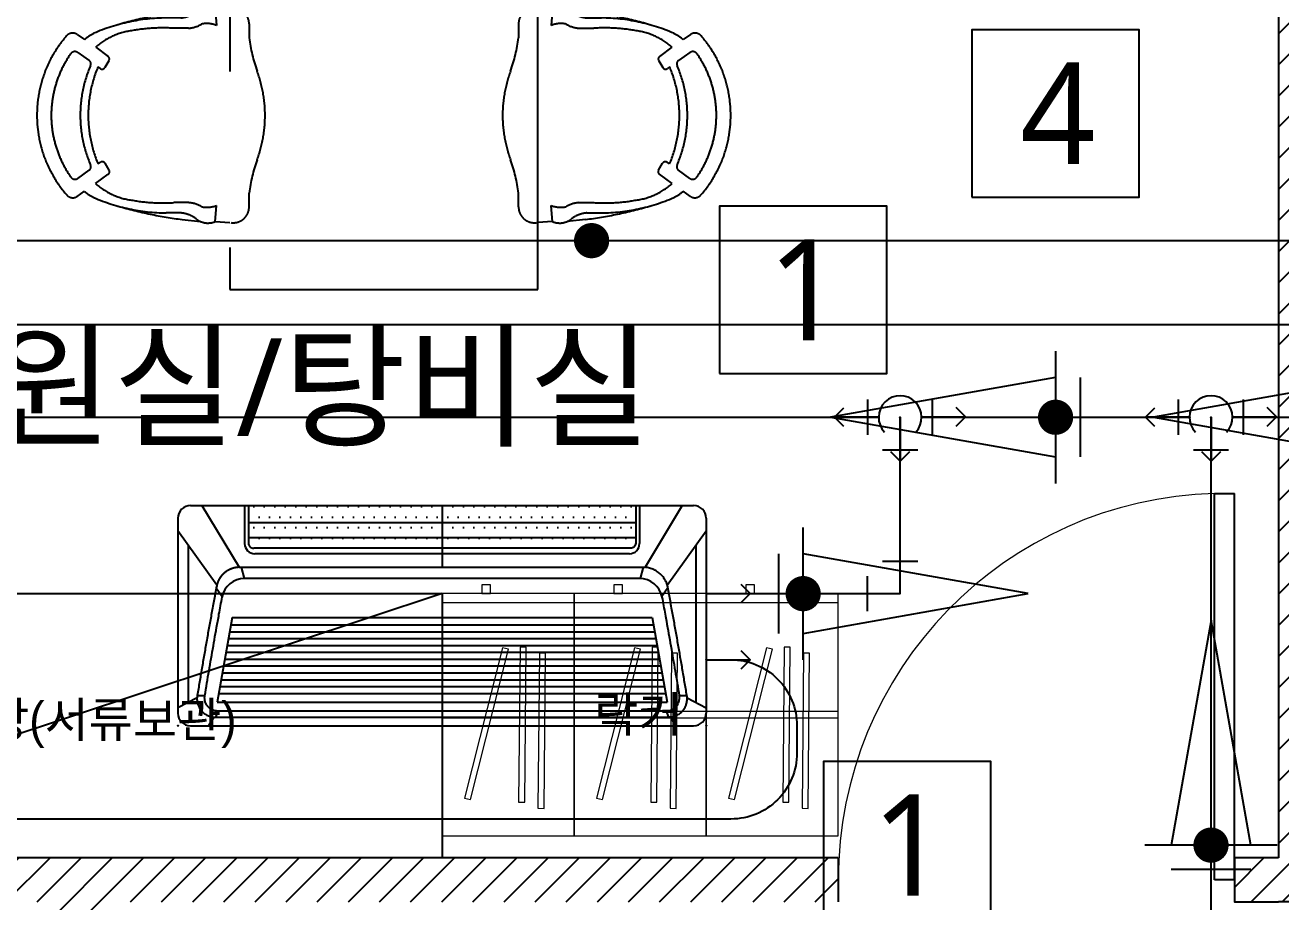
# Model space of a CAD drawing. Extents: x 11551484 to 2613213153046, y -2602833546311 to 14142.
# Drawn here: x 11581428 to 11584281, y 2103 to 4094 of the extents above; entities that cross this region are included whole.
import ezdxf
from ezdxf.enums import TextEntityAlignment as Align

# ---------------------------------------------------------------- set-up
doc = ezdxf.new("R2010")
doc.units = 0
doc.header["$LTSCALE"] = 1000
doc.header["$MEASUREMENT"] = 0
doc.header["$PDMODE"] = 35
doc.linetypes.add('DH-HID2', pattern=[1.2, 0.8, -0.4])
doc.layers.get('0').update_dxf_attribs({"linetype": 'CONTINUOUS'})
for name, color, linetype in [('03-TEXT', 3, 'CONTINUOUS'), ('04_FUR', 6, 'CONTINUOUS'), ('3 가구-붙박이', 6, 'CONTINUOUS'), ('DVM_DRAIN', 5, 'CONTINUOUS'), ('DVM_DRAIN_MARK', 7, 'CONTINUOUS'), ('DVM_INDOOR', 7, 'CONTINUOUS'), ('DVM_PIPE', 3, 'CONTINUOUS'), ('DVM_PIPE_MARK', 2, 'CONTINUOUS'), ('DVM_UNIT_BP', 7, 'CONTINUOUS'), ('DVM_UNIT_DP', 4, 'CONTINUOUS'), ('DVM_UNIT_LP', 3, 'CONTINUOUS'), ('FU-FURM', 251, 'DH-HID2'), ('wall', 3, 'CONTINUOUS'), ('WINDOW', 4, 'CONTINUOUS')]:
    doc.layers.add(name, color=color, linetype=linetype)
doc.layers.add('Arch', color=8, linetype='CONTINUOUS', lineweight=0)
doc.styles.add('DVM_DEFAULT', font='malgun.ttf')
doc.styles.add('맑은 고딕', font='malgun.ttf')
doc.styles.add('코레일둥고', font='H2GTRE.TTF')
pattern_1 = [(45, (-34694.73, 110.66), (-35.35533906, 35.35533906), [])]

# ---------------------------------------------------------------- blocks, each defined once
blk = doc.blocks.new('F-509')
at = {"layer": 'FU-FURM'}
for p, q in [((116.1, 596.9), (127.9, 579.9)), ((157.1, 595.2), (175.2, 569.3)), ((443.1, 594.8), (424.5, 569.2)), ((483.9, 596.4), (472.4, 580)), ((716.1, 596.9), (727.9, 579.9)), ((757.1, 595.2), (775.2, 569.3)), ((1043.1, 594.8), (1024.5, 569.2)), ((1083.9, 596.4), (1072.4, 580)), ((145.3, 554.6), (166.3, 526.5)), ((189.9, 549.5), (193.6, 544.2)), ((410.1, 549), (406.4, 543.6)), ((454.3, 555.3), (433.7, 525.9)), ((745.3, 554.6), (766.3, 526.5)), ((789.9, 549.5), (793.6, 544.2)), ((1010.1, 549), (1006.4, 543.6)), ((1054.3, 555.3), (1033.7, 525.9)), ((176, 524.4), (191.4, 533.8)), ((424, 523.9), (408.6, 533.3)), ((776, 524.4), (791.4, 533.8)), ((1024, 523.9), (1008.6, 533.3)), ((78.5, 361.5), (78.5, 394.7)), ((101.9, 344), (101.9, 377.2)), ((498.1, 344), (498.1, 377.2)), ((521.5, 361.5), (521.5, 394.7)), ((678.5, 361.5), (678.5, 394.7)), ((701.9, 344), (701.9, 377.2)), ((1098.1, 344), (1098.1, 377.2)), ((1121.5, 361.5), (1121.5, 394.7)), ((63.7, 357.8), (60.5, 319.4)), ((536.3, 357.8), (540.8, 316.8)), ((663.7, 357.8), (660.5, 319.4)), ((1136.3, 357.8), (1140.8, 316.8)), ((59.1, 283.4), (56.7, 249.8)), ((58.7, 283.5), (95.5, 280.2)), ((541.3, 283.5), (504.5, 280.2)), ((540.9, 283.4), (543.3, 249.8)), ((659.1, 283.4), (656.7, 249.8)), ((658.7, 283.5), (695.5, 280.2)), ((1141.3, 283.5), (1104.5, 280.2)), ((1140.9, 283.4), (1143.3, 249.8)), ((1295, 250), (0, 250)), ((0, 250), (0, -450)), ((1295, -450), (1295, 250)), ((92.3, 206), (123.7, 206)), ((507.7, 206), (476.3, 206)), ((692.3, 206), (723.7, 206)), ((1107.7, 206), (1076.3, 206)), ((92.3, -406), (123.7, -406)), ((507.7, -406), (476.3, -406)), ((692.3, -406), (723.7, -406)), ((1107.7, -406), (1076.3, -406)), ((0, -450), (1295, -450)), ((59.1, -483.4), (56.7, -449.8)), ((540.9, -483.4), (543.3, -449.8)), ((659.1, -483.4), (656.7, -449.8)), ((1140.9, -483.4), (1143.3, -449.8)), ((58.7, -483.5), (95.5, -480.2)), ((541.3, -483.5), (504.5, -480.2)), ((658.7, -483.5), (695.5, -480.2)), ((1141.3, -483.5), (1104.5, -480.2)), ((63.7, -557.8), (60.5, -519.4)), ((536.3, -557.8), (540.8, -516.8)), ((663.7, -557.8), (660.5, -519.4)), ((1136.3, -557.8), (1140.8, -516.8)), ((78.5, -561.5), (78.5, -594.7)), ((101.9, -544), (101.9, -577.2)), ((498.1, -544), (498.1, -577.2)), ((521.5, -561.5), (521.5, -594.7)), ((678.5, -561.5), (678.5, -594.7)), ((701.9, -544), (701.9, -577.2)), ((1098.1, -544), (1098.1, -577.2)), ((1121.5, -561.5), (1121.5, -594.7)), ((145.3, -754.6), (166.3, -726.5)), ((176, -724.4), (191.4, -733.8)), ((424, -723.9), (408.6, -733.3)), ((454.3, -755.3), (433.7, -725.9)), ((745.3, -754.6), (766.3, -726.5)), ((776, -724.4), (791.4, -733.8)), ((1024, -723.9), (1008.6, -733.3)), ((1054.3, -755.3), (1033.7, -725.9)), ((157.1, -795.2), (175.2, -769.3)), ((189.9, -749.5), (193.6, -744.2)), ((410.1, -749), (406.4, -743.6)), ((443.1, -794.8), (424.5, -769.2)), ((757.1, -795.2), (775.2, -769.3)), ((789.9, -749.5), (793.6, -744.2)), ((1010.1, -749), (1006.4, -743.6)), ((1043.1, -794.8), (1024.5, -769.2)), ((116.1, -796.9), (127.9, -779.9)), ((483.9, -796.4), (472.4, -780)), ((716.1, -796.9), (727.9, -779.9)), ((1083.9, -796.4), (1072.4, -780))]:
    blk.add_line(p, q, dxfattribs=at)
for centre, radius, start, end in [((299.7, 412.2), 275.8, 48.9849, 130.9236), ((899.7, 412.2), 275.8, 48.9849, 130.9236), ((299.7, 412.2), 243.3, 55.1442, 124.746), ((899.7, 412.2), 243.3, 55.1442, 124.746), ((131.1, 607.1), 18.1, 130.7501, 214.0875), ((166.8, 601.9), 11.7, 117.6527, 214.5336), ((433.3, 601.5), 11.7, 325.4666, 62.3478), ((468.9, 606.6), 18.1, 325.9124, 49.2502), ((731.1, 607.1), 18.1, 130.7501, 214.0875), ((766.8, 601.9), 11.7, 117.6527, 214.5336), ((1033.3, 601.5), 11.7, 325.4666, 62.3478), ((1068.9, 606.6), 18.1, 325.9124, 49.2502), ((204.2, 513.9), 100.8, 139.1184, 153.753), ((299.7, 305.2), 284.4, 66.6471, 113.3047), ((299.7, 287.1), 284.4, 67.1404, 112.724), ((396.2, 514), 100.8, 26.247, 40.7292), ((804.2, 513.9), 100.8, 139.1184, 153.753), ((899.7, 305.2), 284.4, 66.6471, 113.3047), ((899.7, 287.1), 284.4, 67.1404, 112.724), ((996.2, 514), 100.8, 26.247, 40.7292), ((508.2, 389.1), 429.7, 156.7536, 179.259), ((257, 453.8), 150.6, 137.9194, 172.5243), ((182.9, 575.1), 9.64, 217.092, 296.3528), ((187.7, 540), 7.23, 301.3071, 34.9997), ((412.3, 539.5), 7.23, 144.9995, 238.6929), ((416.8, 575), 9.64, 243.6473, 322.908), ((343, 453.8), 150.6, 7.4757, 42.378), ((91.8, 389.1), 429.7, 0.741, 23.2464), ((1108.2, 389.1), 429.7, 156.7536, 179.259), ((857, 453.8), 150.6, 137.9194, 172.5243), ((782.9, 575.1), 9.64, 217.092, 296.3528), ((787.7, 540), 7.23, 301.3071, 34.9997), ((1012.3, 539.5), 7.23, 144.9995, 238.6929), ((1016.8, 575), 9.64, 243.6473, 322.908), ((943, 453.8), 150.6, 7.4757, 42.378), ((691.8, 389.1), 429.7, 0.741, 23.2464), ((172.2, 530.6), 7.23, 214.9997, 301.3075), ((427.8, 530.1), 7.23, 238.6924, 325.0004), ((772.2, 530.6), 7.23, 214.9997, 301.3075), ((1027.8, 530.1), 7.23, 238.6924, 325.0004), ((961.3, 247.1), 904.4, 163.5478, 172.973), ((-361.3, 247.1), 904.4, 7.027, 16.4522), ((1561.3, 247.1), 904.4, 163.5478, 172.973), ((238.7, 247.1), 904.4, 7.027, 16.4522), ((504.6, 401.2), 403.4, 169.6933, 183.4014), ((95.4, 401.2), 403.4, 356.5986, 10.3067), ((1104.6, 401.2), 403.4, 169.6933, 183.4014), ((695.4, 401.2), 403.4, 356.5986, 10.3067), ((12.4, 399.8), 66.3, 7.6833, 7.6834), ((612.4, 399.8), 66.3, 7.6833, 7.6834), ((12.4, 366.6), 66.3, 320.6575, 355.5515), ((35.7, 348), 66.3, 329.0557, 356.5514), ((564.3, 348), 66.3, 183.4486, 210.9443), ((587.6, 366.6), 66.3, 184.4485, 219.3424), ((612.4, 366.6), 66.3, 320.6575, 355.5515), ((635.7, 348), 66.3, 329.0557, 356.5514), ((1164.3, 348), 66.3, 183.4486, 210.9443), ((1187.6, 366.6), 66.3, 184.4485, 219.3424), ((98.4, 299.5), 42.8, 144.1119, 201.9627), ((150.1, 301.9), 58.8, 168.2458, 201.6628), ((449.9, 301.9), 58.8, 338.3372, 11.7542), ((501.6, 299.5), 42.8, 338.0372, 35.8882), ((698.4, 299.5), 42.8, 144.1119, 201.9627), ((750.1, 301.9), 58.8, 168.2458, 201.6628), ((1049.9, 301.9), 58.8, 338.3372, 11.7542), ((1101.6, 299.5), 42.8, 338.0372, 35.8882), ((92.3, 242.1), 36.1, 172.9835, 270), ((507.7, 242.1), 36.1, 270, 7.0165), ((692.3, 242.1), 36.1, 172.9835, 270), ((1107.7, 242.1), 36.1, 270, 7.0165), ((76.4, -158.7), 367.7, 70.4837, 82.6116), ((523.6, -158.7), 367.7, 97.3884, 109.5163), ((676.4, -158.7), 367.7, 70.4837, 82.6116), ((1123.6, -158.7), 367.7, 97.3884, 109.5163), ((300, 459.5), 289.7, 249.6554, 290.3446), ((900, 459.5), 289.7, 249.6554, 290.3446), ((300, -659.5), 289.7, 69.6554, 110.3446), ((900, -659.5), 289.7, 69.6554, 110.3446), ((76.4, -41.3), 367.7, 277.3884, 289.5163), ((523.6, -41.3), 367.7, 250.4837, 262.6116), ((676.4, -41.3), 367.7, 277.3884, 289.5163), ((1123.6, -41.3), 367.7, 250.4837, 262.6116), ((92.3, -442.1), 36.1, 90, 187.0165), ((507.7, -442.1), 36.1, 352.9835, 90), ((692.3, -442.1), 36.1, 90, 187.0165), ((1107.7, -442.1), 36.1, 352.9835, 90), ((98.4, -499.5), 42.8, 158.0373, 215.8881), ((150.1, -501.9), 58.8, 158.3372, 191.7542), ((449.9, -501.9), 58.8, 348.2458, 21.6628), ((501.6, -499.5), 42.8, 324.1118, 21.9628), ((698.4, -499.5), 42.8, 158.0373, 215.8881), ((750.1, -501.9), 58.8, 158.3372, 191.7542), ((1049.9, -501.9), 58.8, 348.2458, 21.6628), ((1101.6, -499.5), 42.8, 324.1118, 21.9628), ((12.4, -566.6), 66.3, 4.4485, 39.3425), ((35.7, -548), 66.3, 3.4486, 30.9443), ((564.3, -548), 66.3, 149.0557, 176.5514), ((587.6, -566.6), 66.3, 140.6576, 175.5515), ((612.4, -566.6), 66.3, 4.4485, 39.3425), ((635.7, -548), 66.3, 3.4486, 30.9443), ((1164.3, -548), 66.3, 149.0557, 176.5514), ((1187.6, -566.6), 66.3, 140.6576, 175.5515), ((961.3, -447.1), 904.4, 187.027, 196.4522), ((-361.3, -447.1), 904.4, 343.5478, 352.973), ((1561.3, -447.1), 904.4, 187.027, 196.4522), ((238.7, -447.1), 904.4, 343.5478, 352.973), ((508.2, -589.1), 429.7, 180.741, 203.2464), ((504.6, -601.2), 403.4, 176.5986, 190.3067), ((91.8, -589.1), 429.7, 336.7536, 359.259), ((95.4, -601.2), 403.4, 349.6933, 3.4014), ((1108.2, -589.1), 429.7, 180.741, 203.2464), ((1104.6, -601.2), 403.4, 176.5986, 190.3067), ((691.8, -589.1), 429.7, 336.7536, 359.259), ((695.4, -601.2), 403.4, 349.6933, 3.4014), ((12.4, -599.8), 66.3, 352.3166, 352.3167), ((612.4, -599.8), 66.3, 352.3166, 352.3167), ((257, -653.8), 150.6, 187.4757, 222.0806), ((343, -653.8), 150.6, 317.622, 352.5243), ((857, -653.8), 150.6, 187.4757, 222.0806), ((943, -653.8), 150.6, 317.622, 352.5243), ((172.2, -730.6), 7.23, 58.6925, 145.0003), ((187.7, -740), 7.23, 325.0003, 58.6929), ((412.3, -739.5), 7.23, 121.3071, 215.0005), ((427.8, -730.1), 7.23, 34.9996, 121.3076), ((772.2, -730.6), 7.23, 58.6925, 145.0003), ((787.7, -740), 7.23, 325.0003, 58.6929), ((1012.3, -739.5), 7.23, 121.3071, 215.0005), ((1027.8, -730.1), 7.23, 34.9996, 121.3076), ((204.2, -713.9), 100.8, 206.247, 220.8816), ((182.9, -775.1), 9.64, 63.6472, 142.908), ((299.7, -505.2), 284.4, 246.6953, 293.3529), ((299.7, -487.1), 284.4, 247.276, 292.8596), ((416.8, -775), 9.64, 37.092, 116.3527), ((396.2, -714), 100.8, 319.2708, 333.753), ((804.2, -713.9), 100.8, 206.247, 220.8816), ((782.9, -775.1), 9.64, 63.6472, 142.908), ((899.7, -505.2), 284.4, 246.6953, 293.3529), ((899.7, -487.1), 284.4, 247.276, 292.8596), ((1016.8, -775), 9.64, 37.092, 116.3527), ((996.2, -714), 100.8, 319.2708, 333.753), ((131.1, -807.1), 18.1, 145.9125, 229.2499), ((166.8, -801.9), 11.7, 145.4664, 242.3473), ((433.3, -801.5), 11.7, 297.6522, 34.5334), ((468.9, -806.6), 18.1, 310.7498, 34.0876), ((731.1, -807.1), 18.1, 145.9125, 229.2499), ((766.8, -801.9), 11.7, 145.4664, 242.3473), ((1033.3, -801.5), 11.7, 297.6522, 34.5334), ((1068.9, -806.6), 18.1, 310.7498, 34.0876), ((299.7, -612.2), 275.8, 229.0764, 311.0151), ((299.7, -612.2), 243.3, 235.254, 304.8558), ((899.7, -612.2), 275.8, 229.0764, 311.0151), ((899.7, -612.2), 243.3, 235.254, 304.8558)]:
    blk.add_arc(centre, radius, start, end, dxfattribs=at)
blk = doc.blocks.new('$DorLib2D$00000001')
for p, q in [((0.45, 0.975), (0.5, 0.975)), ((0.45, 0), (0.45, 0.975)), ((0.5, 0), (0.5, 0.975)), ((0.5, 0), (0.45, 0))]:
    blk.add_line(p, q)
at = {"lineweight": 13}
blk.add_arc((0.475, 0), 0.975, 91.4693, 180, dxfattribs=at)
blk = doc.blocks.new('arrttt')
at = {"layer": 'Arch', "color": 6}
for p, q in [((883190.8, 53558.7), (882890.8, 53558.7)), ((882890.8, 53558.7), (882890.8, 53008.7)), ((883190.8, 53008.7), (883190.8, 53558.7)), ((882958.9, 53496.3), (882955.8, 53144.1)), ((882972.9, 53496.2), (882958.9, 53496.3)), ((882969.8, 53144), (882972.9, 53496.2)), ((883002.8, 53482.1), (882999.7, 53130)), ((883016.8, 53482), (883002.8, 53482.1)), ((883013.7, 53129.9), (883016.8, 53482)), ((883126.4, 53476.3), (883040, 53134.9)), ((883053.6, 53131.5), (883140, 53472.9)), ((883140, 53472.9), (883126.4, 53476.3)), ((882890.8, 53291.2), (883190.8, 53291.2)), ((882890.8, 53276.2), (883190.8, 53276.2)), ((882955.8, 53144.1), (882969.8, 53144)), ((882999.7, 53130), (883013.7, 53129.9)), ((883040, 53134.9), (883053.6, 53131.5)), ((883190.8, 53028.7), (882890.8, 53028.7)), ((882890.8, 53008.7), (883190.8, 53008.7)), ((883100.8, 53008.7), (883080.8, 53008.7)), ((883080.8, 53008.7), (883080.8, 52988.7)), ((883100.8, 52988.7), (883100.8, 53008.7)), ((883080.8, 52988.7), (883100.8, 52988.7))]:
    blk.add_line(p, q, dxfattribs=at)
blk = doc.blocks.new('DVM_BACKGROUND')
at = {"layer": 'wall', "ltscale": 10}
h = blk.add_hatch(dxfattribs=at)
h.set_pattern_fill('_USER', color=256, scale=50, angle=45, pattern_type=0)
h.set_pattern_definition(pattern_1)
h.paths.add_polyline_path([(11488611.3, -14250865.3), (11488711.3, -14250865.3), (11488711.3, -14248172.5), (11488611.3, -14248172.5), (11488611.3, -14250765.3), (11488511.3, -14250765.3), (11488511.3, -14250865.3)])
h.paths.add_polyline_path([(11486544.8, -14247249), (11487270.2, -14247249), (11487270.2, -14247648.1), (11486544.8, -14247648.1)], flags=9)
h = blk.add_hatch(dxfattribs=at)
h.set_pattern_fill('_USER', color=256, scale=50, angle=45, pattern_type=0)
h.set_pattern_definition(pattern_1)
h.paths.add_polyline_path([(11483101.3, -14250165.3), (11483101.3, -14249350.3), (11483101.3, -14248172.5), (11482901.3, -14248172.5), (11482901.3, -14250865.3), (11483101.3, -14250865.3), (11483701.3, -14250865.3), (11485833.8, -14250865.3), (11485833.8, -14250965.3), (11485883.8, -14250965.3), (11485933.8, -14250965.3), (11485933.8, -14250865.3), (11487611.3, -14250865.3), (11487611.3, -14250765.3), (11486711.3, -14250765.3), (11484901.3, -14250765.3), (11483101.3, -14250765.3)])
h.paths.add_polyline_path([(11487035.6, -14250519.5), (11487035.6, -14250372), (11487283.4, -14250372), (11487283.4, -14250519.5)], flags=9)
h.paths.add_polyline_path([(11485452.4, -14250535.6), (11485452.4, -14250380.3), (11486298.9, -14250380.3), (11486298.9, -14250535.6)], flags=9)
h.paths.add_polyline_path([(11483345.3, -14248763), (11483345.3, -14248615.4), (11483953.3, -14248615.4), (11483953.3, -14248763)], flags=9)
h.paths.add_polyline_path([(11484017.6, -14250535.6), (11484017.6, -14250377.9), (11484635.2, -14250377.9), (11484635.2, -14250535.6)], flags=9)
h.paths.add_polyline_path([(11484497.1, -14248911.6), (11484497.1, -14248764.1), (11484850.7, -14248764.1), (11484850.7, -14248911.6)], flags=9)
h.paths.add_polyline_path([(11484496.5, -14248801.8), (11484496.5, -14248654.3), (11484851.3, -14248654.3), (11484851.3, -14248801.8)], flags=9)
h.paths.add_polyline_path([(11485363.3, -14249918.3), (11485363.3, -14249469.3), (11487415, -14249469.3), (11487415, -14249918.3)], flags=9)
h.paths.add_polyline_path([(11484919.2, -14247737.6), (11485422.6, -14247737.6), (11485422.6, -14248101.7), (11484919.2, -14248101.7)], flags=9)
h.paths.add_polyline_path([(11486551.8, -14247341.3), (11487280.5, -14247341.3), (11487280.5, -14247740.5), (11486551.8, -14247740.5)], flags=9)
h.paths.add_polyline_path([(11482261.7, -14249526), (11482261.7, -14248811.7), (11482660.8, -14248811.7), (11482660.8, -14249526)], flags=9)
h.paths.add_polyline_path([(11481880.9, -14251923.9), (11481880.9, -14251206.6), (11482280, -14251206.6), (11482280, -14251923.9)], flags=9)
h.paths.add_polyline_path([(11481886.7, -14249829.5), (11481886.7, -14249108.2), (11482285.8, -14249108.2), (11482285.8, -14249829.5)], flags=9)
h.paths.add_polyline_path([(11483748.9, -14247341.3), (11484473.3, -14247341.3), (11484473.3, -14247740.5), (11483748.9, -14247740.5)], flags=9)
at = {"layer": '3 가구-붙박이', "ltscale": 30}
blk.add_line((11486711.3, -14250165.3), (11484901.3, -14250765.3), dxfattribs=at)
blk.add_lwpolyline([(11486711.3, -14250765.3), (11484901.3, -14250765.3), (11484901.3, -14250165.3), (11486711.3, -14250165.3)], close=True, dxfattribs=at)
at = {"layer": 'wall', "ltscale": 10}
for p, q in [((11488611.3, -14248172.5), (11488611.3, -14250765.3)), ((11487611.3, -14250765.3), (11483101.3, -14250765.3)), ((11487611.3, -14250765.3), (11487611.3, -14250865.3)), ((11488711.3, -14250865.3), (11488611.3, -14250865.3))]:
    blk.add_line(p, q, dxfattribs=at)
blk.add_lwpolyline([(11488611.3, -14250765.3), (11488511.3, -14250765.3), (11488511.3, -14250865.3), (11488611.3, -14250865.3)], dxfattribs=at)
at = {"color": 251, "true_color": 0x636466, "rotation": 269.9999999999999}
blk.add_blockref('F-509', (11486679, -14248179.2), dxfattribs=at)
at = {"layer": '04_FUR', "rotation": 180}
for p in [(12369902.1, -14197156.6), (12370202.1, -14197156.6), (12370502.1, -14197156.6)]:
    blk.add_blockref('arrttt', p, dxfattribs=at)
at = {"layer": 'WINDOW', "xscale": -900, "yscale": -900, "zscale": -900, "rotation": 180}
blk.add_blockref('$DorLib2D$00000001', (11488061.3, -14250815.3), dxfattribs=at)
at = {"layer": '03-TEXT', "style": '맑은 고딕'}
blk.add_text('직원실/탕비실', height=222.22, dxfattribs=at).set_placement((11485406.4, -14249585.2), align=Align.TOP_LEFT)
at = {"layer": 'FU-FURM', "style": '코레일둥고'}
for s, p in [('락커', (11487056.5, -14250479.2)), ('수납장(서류보관)', (11485472.2, -14250491.4))]:
    blk.add_text(s, height=80, dxfattribs=at).set_placement(p)
blk = doc.blocks.new('DVM_DP_VEC')
at = {"layer": 'DVM_UNIT_DP', "color": 0}
blk.add_line((0, 0), (100, 0), dxfattribs=at)
blk.add_lwpolyline([(78.8, 21.2), (100, 0), (78.8, -21.2)], dxfattribs=at)
blk.add_point((0, 0), dxfattribs=at)
blk = doc.blocks.new('DVM_LP_VEC')
at = {"layer": 'DVM_UNIT_LP', "color": 0}
blk.add_line((0, 0), (100, 0), dxfattribs=at)
blk.add_lwpolyline([(78.8, 21.2), (100, 0), (78.8, -21.2)], dxfattribs=at)
blk.add_point((0, 0), dxfattribs=at)
blk = doc.blocks.new('DVM_ID_CST_WF1W_AP_970X135X410_T_BLO')
at = {"layer": 'DVM_INDOOR'}
h = blk.add_hatch(dxfattribs=at)
h.set_pattern_fill('DOTS', color=0, scale=15)
h.set_pattern_definition([(0, (0.0003, -0.097), (11.90625, 23.8125), [0, -23.8125])])
h.paths.add_polyline_path([(427.8, 403, 0.414214), (439.8, 415), (439.8, 426.8), (-439.8, 426.8), (-439.8, 415, 0.414214), (-427.8, 403)])
h.paths.add_polyline_path([(-439.8, 461.6), (-439.8, 426.8), (439.8, 426.8), (439.8, 461.6)])
h.paths.add_polyline_path([(-439.8, 500), (-439.8, 461.6), (439.8, 461.6), (439.8, 500)])
at = {"layer": 'DVM_INDOOR', "color": 0}
for p, q in [((-571.5, 500), (571.5, 500)), ((-545.5, 500), (-461, 359.9)), ((-448.5, 500), (-448.5, 413.6)), ((0, 499.4), (0, 359.9)), ((448.5, 500), (448.5, 413.6)), ((545.5, 500), (461, 359.9)), ((-600, 471.5), (-600, 28.5)), ((-439.6, 461.6), (439.8, 461.6)), ((600, 471.5), (600, 28.5)), ((-511.5, 319.4), (-600, 442.5)), ((511.5, 319.4), (600, 442.5)), ((-576.8, 410), (-576.8, 52.8)), ((439.8, 426.8), (-439.8, 426.8)), ((576.8, 410), (576.8, 52.9)), ((425.5, 390.6), (-425.6, 390.6)), ((-461, 359.9), (460.9, 359.9)), ((-456.7, 359.9), (-449.8, 334.7)), ((456.7, 359.9), (449.8, 334.7)), ((448.5, 334.7), (-448.5, 334.7)), ((-513, 313.2), (-499.3, 293.8)), ((513, 313.2), (499.3, 293.8)), ((-476.9, 245.8), (-511.1, 53.4)), ((-479.8, 229.4), (479.8, 229.4)), ((-476.9, 245.8), (476.9, 245.8)), ((476.9, 245.8), (511.2, 53.4)), ((-482.6, 213.6), (482.6, 213.6)), ((-488.2, 182.3), (488.2, 182.3)), ((-485.4, 197.9), (485.4, 197.9)), ((-493.7, 151.3), (493.7, 151.3)), ((-490.9, 166.9), (490.9, 166.9)), ((-499.3, 120.1), (499.3, 120.1)), ((-496.5, 135.7), (496.5, 135.7)), ((-504.8, 89), (504.8, 89)), ((-502.1, 104.3), (502.1, 104.3)), ((-556.7, 63.4), (-600, 40.6)), ((-556.2, 68.4), (-538.9, 68.4)), ((-507.6, 73.4), (507.6, 73.4)), ((538.9, 68.5), (556.2, 68.4)), ((556.7, 63.4), (600, 40.7)), ((-509.2, 33.3), (-514.6, 19.5)), ((-511.1, 53.4), (511.2, 53.4)), ((509.2, 33.3), (-509.2, 33.3)), ((0, 33.3), (0, 19.5)), ((509.2, 33.3), (514.6, 19.5)), ((-571.5, 0), (571.5, 0)), ((-518.6, 19.7), (-530.9, 0)), ((-514.6, 19.5), (514.6, 19.5)), ((518.6, 19.7), (530.9, 0))]:
    blk.add_line(p, q, dxfattribs=at)
for points in [[(-439.8, 500), (-439.8, 415, 0.414214), (-427.8, 403)], [(439.8, 500), (439.8, 415, -0.414214), (427.8, 403), (-427.8, 403)]]:
    blk.add_lwpolyline(points, format="xyb", dxfattribs=at)
for centre, radius, start, end in [((-571.5, 471.5), 28.5, 89.9991, 180), ((571.5, 471.5), 28.5, 0, 89.9991), ((-425.5, 413.6), 23, 180, 270), ((425.5, 413.6), 23, 270, 0), ((-448.5, 282.7), 52, 90, 169.5496), ((448.5, 282.7), 52, 10.4498, 90), ((-571.5, 28.5), 28.5, 179.9972, 269.9829), ((571.5, 28.5), 28.5, 269.9829, 359.9972)]:
    blk.add_arc(centre, radius, start, end, dxfattribs=at)
for points, knots in [([(-461, 359.9), (-461.1, 359.9), (-461.2, 359.9), (-461.3, 359.9), (-461.4, 359.9), (-461.5, 359.9), (-461.6, 359.9), (-461.8, 359.9), (-461.9, 359.8), (-462, 359.8), (-462.1, 359.8), (-462.3, 359.8), (-462.4, 359.8), (-462.5, 359.8), (-462.6, 359.8), (-462.8, 359.8), (-462.9, 359.8), (-463, 359.8), (-463.1, 359.8), (-463.2, 359.8), (-463.4, 359.8), (-463.5, 359.8), (-463.6, 359.8), (-463.7, 359.7), (-463.9, 359.7), (-464, 359.7), (-464.1, 359.7), (-464.2, 359.7), (-464.3, 359.7), (-464.5, 359.7), (-464.6, 359.7), (-464.7, 359.7), (-464.8, 359.7), (-465, 359.6), (-465.1, 359.6), (-465.2, 359.6), (-465.3, 359.6), (-465.4, 359.6), (-465.6, 359.6), (-465.7, 359.6), (-465.8, 359.6), (-466.3, 359.5), (-467.1, 359.4), (-468.1, 359.3), (-468.9, 359.1), (-469.5, 359), (-469.8, 359), (-469.8, 359), (-469.9, 358.9), (-470, 358.9), (-470.1, 358.9), (-470.3, 358.9), (-470.7, 358.8), (-471.4, 358.6), (-472.3, 358.4), (-473.1, 358.2), (-473.7, 358.1), (-474.2, 357.9), (-474.6, 357.8), (-475, 357.7), (-475.4, 357.6), (-475.8, 357.5), (-476, 357.4), (-476.2, 357.4), (-476.3, 357.3), (-476.4, 357.3), (-476.5, 357.3), (-476.6, 357.2), (-476.9, 357.1), (-477.2, 357), (-477.6, 356.9), (-477.9, 356.8), (-478, 356.7), (-478.2, 356.7), (-478.3, 356.7), (-478.4, 356.6), (-478.6, 356.5), (-479, 356.4), (-479.5, 356.2), (-480.1, 355.9), (-480.8, 355.7), (-481.3, 355.4), (-481.8, 355.2), (-482.1, 355.1), (-482.4, 355), (-482.6, 354.9), (-482.8, 354.8), (-483, 354.7), (-483.2, 354.6), (-483.4, 354.5), (-483.6, 354.4), (-483.8, 354.3), (-484.1, 354.1), (-484.3, 354), (-484.5, 353.9), (-484.8, 353.8), (-485.1, 353.6), (-485.3, 353.5), (-485.7, 353.3), (-486, 353.1), (-486.4, 352.9), (-486.7, 352.7), (-487, 352.5), (-487.5, 352.3), (-488.1, 351.9), (-488.6, 351.6), (-489, 351.3), (-489.5, 351), (-489.9, 350.7), (-490.3, 350.5), (-490.5, 350.3), (-490.7, 350.1), (-491, 350), (-491.2, 349.8), (-491.6, 349.5), (-492, 349.2), (-492.3, 349), (-492.5, 348.8), (-492.7, 348.7), (-492.8, 348.6), (-492.9, 348.5), (-493, 348.5), (-493, 348.4), (-493.1, 348.4), (-493.1, 348.4), (-493.1, 348.3), (-493.2, 348.3), (-493.2, 348.3), (-493.2, 348.3), (-493.2, 348.3), (-493.2, 348.3), (-493.2, 348.3), (-493.2, 348.3), (-493.2, 348.3), (-493.2, 348.3), (-493.2, 348.3), (-493.2, 348.3), (-493.2, 348.3), (-493.2, 348.3), (-493.2, 348.3), (-493.2, 348.3), (-493.2, 348.3), (-493.2, 348.3), (-493.2, 348.3), (-493.2, 348.3), (-493.2, 348.3), (-493.2, 348.3), (-493.2, 348.3), (-493.2, 348.3), (-493.2, 348.3), (-493.2, 348.3), (-493.2, 348.3), (-493.2, 348.3), (-493.2, 348.3), (-493.2, 348.3), (-493.2, 348.3), (-493.2, 348.3), (-493.2, 348.3), (-493.2, 348.3), (-493.2, 348.3), (-493.2, 348.3), (-493.2, 348.3), (-493.2, 348.3), (-493.2, 348.3), (-493.2, 348.3), (-493.2, 348.3), (-493.2, 348.3), (-493.2, 348.3), (-493.2, 348.3), (-493.2, 348.3), (-493.2, 348.3), (-493.2, 348.3), (-493.2, 348.3), (-493.2, 348.3), (-493.2, 348.3), (-493.2, 348.3), (-493.2, 348.3), (-493.2, 348.3), (-493.2, 348.3), (-493.2, 348.3), (-493.2, 348.2), (-493.3, 348.2), (-493.3, 348.2), (-493.4, 348.2), (-493.4, 348.1), (-493.5, 348), (-493.6, 348), (-493.6, 347.9), (-493.7, 347.9), (-493.8, 347.8), (-493.9, 347.7), (-494.1, 347.6), (-494.2, 347.5), (-494.3, 347.4), (-494.4, 347.3), (-494.5, 347.2), (-494.7, 347.1), (-494.8, 347), (-494.9, 346.9), (-495, 346.8), (-495.1, 346.7), (-495.3, 346.5), (-495.4, 346.4), (-495.5, 346.3), (-495.6, 346.2), (-495.7, 346.1), (-495.9, 346), (-496, 345.9), (-496.1, 345.8), (-496.2, 345.7), (-496.3, 345.6), (-496.4, 345.5), (-496.6, 345.4), (-496.7, 345.3), (-496.8, 345.1), (-496.9, 345), (-497, 344.9), (-497.1, 344.8), (-497.2, 344.7), (-497.4, 344.6), (-497.5, 344.5), (-497.6, 344.4), (-497.7, 344.3), (-497.8, 344.1), (-497.9, 344), (-498, 343.9), (-498.1, 343.8), (-498.2, 343.7), (-498.4, 343.6), (-498.5, 343.5), (-498.6, 343.3), (-498.7, 343.2), (-498.8, 343.1), (-498.9, 343), (-499, 342.9), (-499.1, 342.8), (-499.2, 342.6), (-499.3, 342.5), (-499.4, 342.4), (-499.5, 342.3), (-499.7, 342.2), (-499.8, 342), (-499.9, 341.9), (-500, 341.8), (-500.1, 341.7), (-500.2, 341.6), (-500.3, 341.4), (-500.4, 341.3), (-500.5, 341.2), (-500.6, 341.1), (-500.7, 341), (-500.8, 340.8), (-500.9, 340.7), (-501.1, 340.5), (-501.2, 340.3), (-501.3, 340.2), (-501.4, 340.1), (-501.5, 340), (-501.6, 339.9), (-501.7, 339.7), (-501.8, 339.5), (-502, 339.4), (-502.1, 339.2), (-502.3, 339), (-502.4, 338.8), (-502.6, 338.6), (-502.7, 338.4), (-502.8, 338.2), (-503, 338), (-503.1, 337.8), (-503.3, 337.6), (-503.4, 337.5), (-503.4, 337.4), (-503.5, 337.4), (-503.5, 337.3), (-503.5, 337.3), (-503.5, 337.3), (-503.6, 337.2), (-503.6, 337.2), (-503.6, 337.2), (-503.6, 337.1), (-503.6, 337.1), (-503.6, 337.1), (-503.6, 337.1), (-503.6, 337.1), (-503.6, 337.1), (-503.6, 337.1), (-503.6, 337.1), (-503.6, 337.1), (-503.6, 337.1), (-503.6, 337.1), (-503.6, 337.1), (-503.6, 337.1), (-503.6, 337.1), (-503.6, 337.1), (-503.6, 337.1), (-503.6, 337.1), (-503.6, 337.1), (-503.6, 337.1), (-503.6, 337.1), (-503.6, 337.1), (-503.6, 337.1), (-503.6, 337.1), (-503.6, 337.1), (-503.6, 337.1), (-503.6, 337.1), (-503.6, 337.1), (-503.6, 337.1), (-503.6, 337.1), (-503.6, 337.1), (-503.6, 337.1), (-503.6, 337.1), (-503.6, 337.1), (-503.6, 337.1), (-503.6, 337.1), (-503.7, 337.1), (-503.7, 337), (-503.8, 336.9), (-503.8, 336.8), (-503.9, 336.7), (-504, 336.6), (-504.1, 336.4), (-504.2, 336.3), (-504.3, 336.2), (-504.3, 336.1), (-504.4, 336), (-504.5, 335.8), (-504.6, 335.7), (-504.6, 335.6), (-504.7, 335.5), (-504.8, 335.4), (-504.9, 335.1), (-505.2, 334.7), (-505.6, 334), (-506, 333.3), (-506.4, 332.7), (-506.6, 332.3), (-506.7, 332.1), (-506.7, 332), (-506.8, 332), (-506.8, 331.9), (-506.8, 331.9), (-506.9, 331.7), (-507, 331.5), (-507.2, 331.2), (-507.3, 330.9), (-507.5, 330.6), (-507.6, 330.3), (-507.8, 329.9), (-507.9, 329.6), (-508.1, 329.3), (-508.2, 329.1), (-508.3, 328.9), (-508.3, 328.8), (-508.4, 328.7), (-508.4, 328.6), (-508.5, 328.3), (-508.7, 327.8), (-509, 327.3), (-509.2, 326.8), (-509.4, 326.3), (-509.5, 325.9), (-509.6, 325.6), (-509.7, 325.4), (-509.7, 325.3), (-509.8, 325.1), (-509.9, 324.9), (-510, 324.7), (-510, 324.5), (-510.1, 324.3), (-510.1, 324.2), (-510.2, 324), (-510.2, 323.9), (-510.3, 323.8), (-510.3, 323.6), (-510.4, 323.5), (-510.4, 323.3), (-510.5, 323.2), (-510.5, 323), (-510.6, 322.8), (-510.6, 322.7), (-510.7, 322.5), (-510.7, 322.3), (-510.8, 322.2), (-510.8, 322), (-510.9, 321.8), (-510.9, 321.6), (-511, 321.4), (-511, 321.3), (-511.1, 321.1), (-511.2, 320.9), (-511.2, 320.7), (-511.3, 320.5), (-511.3, 320.2), (-511.4, 320), (-511.4, 319.8), (-511.5, 319.6), (-511.5, 319.5), (-511.5, 319.4)], [0, 0, 0, 0, 0.001765, 0.003529, 0.005294, 0.007059, 0.008823, 0.010588, 0.012352, 0.014116, 0.015881, 0.017645, 0.019409, 0.021173, 0.022937, 0.024702, 0.026466, 0.028229, 0.029993, 0.031757, 0.033521, 0.035285, 0.037049, 0.038812, 0.040576, 0.042339, 0.044103, 0.045866, 0.04763, 0.049393, 0.051156, 0.05292, 0.054683, 0.056446, 0.058209, 0.059972, 0.061735, 0.063498, 0.065261, 0.067024, 0.068787, 0.07055, 0.088059, 0.10292, 0.115137, 0.124712, 0.126163, 0.127325, 0.1283, 0.12944, 0.131236, 0.133687, 0.136794, 0.151003, 0.163408, 0.174911, 0.186415, 0.19159, 0.197106, 0.202964, 0.209163, 0.215479, 0.219883, 0.221884, 0.22343, 0.224162, 0.225102, 0.227168, 0.231141, 0.237019, 0.24311, 0.247247, 0.24943, 0.251369, 0.252721, 0.254965, 0.258103, 0.262133, 0.271962, 0.28166, 0.291227, 0.300577, 0.307976, 0.312744, 0.315759, 0.320727, 0.323148, 0.325851, 0.328835, 0.332101, 0.335648, 0.339476, 0.343585, 0.347976, 0.34952, 0.354132, 0.360503, 0.364934, 0.3672, 0.375692, 0.383432, 0.384919, 0.389345, 0.400385, 0.40996, 0.418507, 0.426067, 0.432913, 0.441712, 0.447274, 0.451798, 0.455285, 0.458528, 0.464582, 0.469833, 0.478168, 0.484251, 0.486843, 0.490174, 0.493625, 0.495107, 0.495342, 0.496042, 0.496945, 0.497789, 0.498575, 0.499303, 0.499369, 0.499564, 0.499758, 0.499824, 0.499828, 0.499832, 0.499836, 0.49984, 0.499843, 0.499846, 0.499849, 0.499852, 0.499854, 0.499857, 0.49986, 0.499863, 0.499866, 0.499869, 0.499872, 0.499875, 0.499878, 0.499881, 0.499883, 0.499886, 0.499889, 0.499892, 0.499895, 0.499898, 0.499901, 0.499904, 0.499907, 0.499909, 0.499912, 0.499915, 0.499918, 0.499921, 0.499924, 0.499927, 0.49993, 0.499933, 0.499936, 0.499938, 0.499941, 0.499944, 0.499947, 0.49995, 0.499953, 0.499956, 0.499959, 0.499961, 0.499996, 0.500092, 0.500252, 0.500475, 0.500762, 0.501113, 0.502574, 0.503909, 0.505116, 0.50626, 0.507404, 0.508548, 0.510836, 0.513123, 0.515411, 0.517699, 0.519986, 0.522274, 0.524561, 0.526848, 0.529136, 0.531423, 0.53371, 0.535997, 0.538283, 0.54057, 0.542857, 0.545143, 0.54743, 0.549716, 0.552003, 0.554289, 0.556575, 0.558861, 0.561147, 0.563433, 0.565719, 0.568004, 0.57029, 0.572575, 0.574861, 0.577146, 0.579431, 0.581716, 0.584001, 0.586286, 0.588571, 0.590856, 0.59314, 0.595425, 0.597709, 0.599994, 0.602278, 0.604562, 0.606846, 0.60913, 0.611414, 0.613697, 0.615981, 0.618264, 0.620547, 0.622831, 0.625114, 0.627397, 0.62968, 0.631963, 0.634245, 0.636528, 0.63881, 0.641092, 0.643375, 0.645657, 0.647939, 0.65022, 0.652502, 0.655924, 0.659347, 0.661628, 0.663909, 0.66619, 0.668471, 0.670751, 0.673032, 0.676452, 0.679873, 0.683293, 0.686713, 0.690132, 0.693551, 0.69697, 0.700388, 0.703806, 0.707224, 0.710641, 0.714058, 0.714644, 0.715261, 0.71591, 0.716591, 0.717303, 0.718046, 0.718679, 0.719061, 0.719192, 0.719206, 0.719223, 0.719241, 0.719259, 0.719276, 0.719294, 0.719312, 0.719329, 0.719347, 0.719365, 0.719382, 0.7194, 0.719418, 0.719436, 0.719453, 0.719471, 0.719489, 0.719506, 0.719524, 0.719542, 0.719559, 0.719577, 0.719595, 0.719612, 0.71963, 0.719648, 0.719665, 0.719683, 0.719701, 0.719718, 0.719735, 0.719749, 0.719791, 0.719989, 0.720573, 0.721543, 0.722899, 0.724641, 0.72677, 0.729069, 0.73132, 0.733522, 0.735676, 0.737782, 0.739839, 0.741848, 0.743808, 0.74572, 0.747584, 0.749399, 0.751166, 0.761606, 0.772047, 0.783331, 0.796306, 0.801854, 0.804022, 0.805127, 0.806011, 0.806392, 0.80762, 0.810133, 0.813931, 0.81881, 0.823809, 0.828807, 0.833806, 0.838804, 0.843801, 0.848798, 0.852287, 0.855003, 0.856944, 0.858113, 0.859639, 0.864676, 0.87128, 0.879454, 0.889196, 0.896415, 0.902323, 0.906921, 0.909055, 0.911516, 0.914305, 0.917422, 0.920866, 0.924638, 0.926547, 0.928505, 0.930513, 0.93257, 0.934676, 0.936831, 0.939035, 0.941289, 0.943592, 0.945944, 0.948345, 0.950796, 0.953296, 0.955845, 0.958443, 0.961091, 0.963788, 0.966534, 0.96933, 0.972175, 0.975069, 0.978013, 0.981006, 0.984048, 0.98714, 0.990281, 0.993471, 0.996711, 1, 1, 1, 1]), ([(511.5, 319.4), (511.4, 319.7), (511.1, 320.9), (509.6, 325.1), (506.4, 331.9), (501.6, 338.7), (497.1, 343.5), (493.4, 346.9), (489.5, 349.9), (483.9, 353.4), (477.8, 356.2), (471.5, 358.2), (467.4, 359.1), (464.2, 359.6), (462.3, 359.8), (461.1, 359.9), (460.9, 359.9)], [0, 0, 0, 0, 0.016085, 0.052074, 0.196028, 0.339981, 0.411958, 0.483935, 0.555912, 0.627889, 0.771843, 0.84382, 0.915797, 0.951785, 0.987774, 1, 1, 1, 1]), ([(-511.5, 319.4), (-511.7, 318.9), (-512.3, 316.9), (-512.7, 314.9), (-513, 313.2)], [0, 0, 0, 0, 0.216622, 1, 1, 1, 1]), ([(513, 313.2), (512.7, 314.9), (512.3, 316.9), (511.7, 318.9), (511.5, 319.4)], [0, 0, 0, 0, 0.783378, 1, 1, 1, 1]), ([(-513, 313.2), (-513.5, 310.7), (-514.4, 305.6), (-516.3, 295.4), (-519.6, 277.6), (-524.2, 252.1), (-529.7, 221.5), (-535.2, 190.9), (-540.5, 160.3), (-545.8, 129.7), (-551, 99.1), (-554.4, 78.7), (-556.2, 68.4)], [0, 0, 0, 0, 0.03125, 0.0625, 0.125, 0.25, 0.375, 0.5, 0.625, 0.75, 0.875, 1, 1, 1, 1]), ([(540.6, 159.9), (540.5, 160), (538.8, 170.4), (535.2, 190.9), (529.7, 221.5), (524.2, 252.1), (519.6, 277.6), (516.3, 295.4), (514.4, 305.6), (513.5, 310.7), (513, 313.2)], [0, 0, 0, 0, 0.002953, 0.202362, 0.401772, 0.601181, 0.800591, 0.900295, 0.950148, 1, 1, 1, 1]), ([(-538.9, 68.5), (-537.3, 77.9), (-534.2, 96.7), (-529.4, 124.8), (-524.5, 153), (-519.6, 181.2), (-514.6, 209.4), (-510.3, 233.3), (-507.7, 247.9), (-506.8, 253.1)], [0, 0, 0, 0, 0.152619, 0.305238, 0.457857, 0.610476, 0.763096, 0.915715, 1, 1, 1, 1]), ([(506.8, 253.1), (507.7, 247.9), (510.3, 233.3), (514.6, 209.4), (519.6, 181.2), (524.5, 153), (529.4, 124.8), (534.2, 96.7), (537.3, 77.9), (538.9, 68.5)], [0, 0, 0, 0, 0.084285, 0.236904, 0.389524, 0.542143, 0.694762, 0.847381, 1, 1, 1, 1]), ([(556.2, 68.4), (554.4, 78.7), (551, 99.1), (545.8, 129.6), (542.3, 149.8), (540.6, 159.9)], [0, 0, 0, 0, 0.334987, 0.669974, 1, 1, 1, 1]), ([(-556.2, 68.4), (-556.4, 66.9), (-556.6, 65.3), (-556.7, 63.6), (-556.7, 63.4)], [0, 0, 0, 0, 0.898221, 1, 1, 1, 1]), ([(-556.7, 63.4), (-556.7, 62.8), (-556.8, 61.4), (-556.7, 58.6), (-556.3, 54.8), (-555.2, 49.5), (-553.8, 45.8), (-552.8, 43.7)], [0, 0, 0, 0, 0.087094, 0.199709, 0.42494, 0.65017, 1, 1, 1, 1]), ([(-535.6, 48.9), (-535.7, 49.1), (-536.8, 51.2), (-538.1, 54.4), (-539, 58.7), (-539.3, 61.4), (-539.3, 63.6), (-539.3, 65.8), (-539.1, 67.4), (-538.9, 68.5)], [0, 0, 0, 0, 0.029129, 0.352752, 0.514564, 0.676376, 0.757282, 0.838188, 1, 1, 1, 1]), ([(535.6, 48.9), (535.7, 49.1), (536.8, 51.2), (538.1, 54.4), (539, 58.7), (539.3, 61.4), (539.3, 63.6), (539.3, 65.8), (539.1, 67.4), (538.9, 68.5)], [0, 0, 0, 0, 0.029129, 0.352752, 0.514564, 0.676376, 0.757282, 0.838188, 1, 1, 1, 1]), ([(552.8, 43.7), (553.8, 45.8), (555.2, 49.5), (556.3, 54.8), (556.7, 58.6), (556.8, 61.4), (556.7, 62.8), (556.7, 63.4)], [0, 0, 0, 0, 0.34983, 0.57506, 0.800291, 0.912906, 1, 1, 1, 1]), ([(556.7, 63.4), (556.7, 63.6), (556.6, 65.3), (556.4, 66.9), (556.2, 68.4)], [0, 0, 0, 0, 0.101779, 1, 1, 1, 1]), ([(-552.8, 43.7), (-552.5, 43), (-551.5, 41.1), (-550, 38.5), (-548.5, 36.3), (-547.5, 35.1), (-546.8, 34.3), (-546.1, 33.4), (-545, 32.3), (-543.7, 30.9), (-542, 29.4), (-540.2, 28), (-538.3, 26.6), (-535.8, 25), (-531, 22.5), (-525.9, 20.8), (-521.4, 20), (-519.7, 19.8), (-518.8, 19.7), (-518.6, 19.7)], [0, 0, 0, 0, 0.046668, 0.15112, 0.203345, 0.229458, 0.255571, 0.281684, 0.307796, 0.360022, 0.412248, 0.464473, 0.516699, 0.568925, 0.673376, 0.882279, 0.934504, 0.98673, 1, 1, 1, 1]), ([(-509.2, 33.3), (-509.7, 33.3), (-510.8, 33.4), (-512.4, 33.5), (-514.1, 33.7), (-517.3, 34.3), (-520.9, 35.6), (-524.3, 37.4), (-526.1, 38.5), (-527.5, 39.5), (-528.7, 40.5), (-530, 41.6), (-530.9, 42.6), (-531.7, 43.4), (-532.2, 44), (-532.7, 44.6), (-533.4, 45.5), (-534.4, 46.9), (-535.1, 48.1), (-535.6, 48.9)], [0, 0, 0, 0, 0.050917, 0.101833, 0.15275, 0.203666, 0.407333, 0.509166, 0.560082, 0.610999, 0.661916, 0.712832, 0.763749, 0.789207, 0.814665, 0.840124, 0.865582, 0.916498, 1, 1, 1, 1]), ([(535.6, 48.9), (535.1, 48.1), (534.4, 46.9), (533.4, 45.5), (532.7, 44.6), (532.2, 44), (531.7, 43.4), (530.9, 42.6), (530, 41.6), (528.7, 40.5), (527.5, 39.5), (526.1, 38.5), (524.3, 37.4), (520.9, 35.6), (517.3, 34.3), (514.1, 33.7), (512.4, 33.5), (510.8, 33.4), (509.7, 33.3), (509.2, 33.3)], [0, 0, 0, 0, 0.083502, 0.134418, 0.159876, 0.185335, 0.210793, 0.236251, 0.287168, 0.338084, 0.389001, 0.439918, 0.490834, 0.592667, 0.796334, 0.84725, 0.898167, 0.949083, 1, 1, 1, 1]), ([(518.6, 19.7), (518.8, 19.7), (519.7, 19.8), (521.4, 20), (525.9, 20.8), (531, 22.5), (535.8, 25), (538.3, 26.6), (540.2, 28), (542, 29.4), (543.7, 30.9), (545, 32.3), (546.1, 33.4), (546.8, 34.3), (547.5, 35.1), (548.5, 36.3), (550, 38.5), (551.5, 41.1), (552.5, 43), (552.8, 43.7)], [0, 0, 0, 0, 0.01327, 0.065496, 0.117721, 0.326624, 0.431075, 0.483301, 0.535527, 0.587752, 0.639978, 0.692204, 0.718316, 0.744429, 0.770542, 0.796655, 0.84888, 0.953332, 1, 1, 1, 1]), ([(-518.6, 19.7), (-518, 19.6), (-516.7, 19.5), (-515.4, 19.5), (-514.6, 19.5)], [0, 0, 0, 0, 0.427232, 1, 1, 1, 1]), ([(518.6, 19.7), (518, 19.6), (516.7, 19.5), (515.4, 19.5), (514.6, 19.5)], [0, 0, 0, 0, 0.427232, 1, 1, 1, 1])]:
    blk.add_open_spline(points, degree=3, knots=knots, dxfattribs=at)
for points in [[(-506.8, 253.1), (-504.4, 266.1), (-502, 279.1), (-499.6, 292.2)], [(499.6, 292.2), (502, 279.1), (504.4, 266.1), (506.8, 253.1)]]:
    blk.add_open_spline(points, degree=3, dxfattribs=at)
at = {"layer": 'DVM_UNIT_BP'}
for p in [(-600, 0), (600, 0)]:
    blk.add_point(p, dxfattribs=at)
at = {"layer": 'DVM_UNIT_DP'}
blk.add_blockref('DVM_DP_VEC', (600, 300), dxfattribs=at)
at = {"layer": 'DVM_UNIT_LP'}
blk.add_blockref('DVM_LP_VEC', (600, 150), dxfattribs=at)
blk = doc.blocks.new('CAD_AC_D_T')
at = {"layer": 'DVM_DRAIN', "color": 1}
for p, q in [((40, 73.7), (-40, 73.7)), ((-73.7, 40), (-73.7, -40)), ((73.7, 40), (73.7, -40))]:
    blk.add_line(p, q, dxfattribs=at)
at = {"layer": 'DVM_DRAIN', "color": 2}
blk.add_arc((0, 0), 48.8, 136.3157, 43.6843, dxfattribs=at)
at = {"layer": 'DVM_UNIT_DP', "color": 4, "rotation": 90}
blk.add_blockref('DVM_DP_VEC', (0, 0), dxfattribs=at)
at = {"layer": 'DVM_UNIT_DP', "color": 2, "xscale": -1}
blk.add_blockref('DVM_DP_VEC', (-48.8, -0.9), dxfattribs=at)
at = {"layer": 'DVM_UNIT_DP', "color": 1}
blk.add_blockref('DVM_DP_VEC', (48.8, 0), dxfattribs=at)
blk = doc.blocks.new('CAD_DRAIN_DIR')
at = {"layer": 'DVM_DRAIN_MARK', "color": 0, "linetype": 'Continuous'}
for p, q in [((0, -150.4), (0, 150.4)), ((-55.6, -90.2), (-55.6, 90.2)), ((511.2, 0), (0, 90.2)), ((0, -90.2), (511.2, 0))]:
    blk.add_line(p, q, dxfattribs=at)
blk = doc.blocks.new('CAD_DRAIN_MARK')
at = {"layer": 'DVM_DRAIN_MARK', "color": 0}
blk.add_lwpolyline([(-190, -190), (190, -190), (190, 190), (-190, 190)], close=True, dxfattribs=at)
at = {"layer": 'DVM_DRAIN_MARK', "color": 0, "ltscale": 0.05, "style": 'DVM_DEFAULT'}
blk.add_attdef('S', text='', height=230, dxfattribs=at).set_placement((5, 0), align=Align.MIDDLE_CENTER)

msp = doc.modelspace()

# ---------------------------------------------------------------- linework, layer by layer
at = {"layer": 'DVM_DRAIN', "color": 1}
for p, q in [((11583375.9, 2876.6), (11583455.9, 2876.6)), ((11583341.9, 2762.6), (11583341.9, 2842.6))]:
    msp.add_line(p, q, dxfattribs=at)
at = {"layer": 'DVM_DRAIN'}
for points in [[(11579055.3, 2503.5), (11579055.3, 3203.2), (11583367.1, 3203.2)], [(11582975.3, 2802.6), (11583415.9, 2802.6), (11583415.9, 3203.2)], [(11583464.7, 3203.2), (11584073.4, 3203.2)], [(11584122.1, 1259.7), (11584122.1, 3203.2)], [(11584170.9, 3203.2), (11584834.6, 3203.2)]]:
    msp.add_lwpolyline(points, dxfattribs=at)
at = {"layer": 'DVM_DRAIN_MARK', "color": 2}
for points in [[(11583769, 3203.2, 0, 0, 0), (11583749, 3203.2, 40, 40, -1), (11583789, 3203.2, 40, 40, -1), (11583749, 3203.2, 0, 0, 0), (11583769, 3203.2, 0, 0, 0), (11583769, 3703.2, 0, 0, 0)], [(11583195.6, 2802.6, 0, 0, 0), (11583175.6, 2802.6, 40, 40, -1), (11583215.6, 2802.6, 40, 40, -1), (11583175.6, 2802.6, 0, 0, 0), (11583195.6, 2802.6, 0, 0, 0), (11583195.6, 3302.6, 0, 0, 0)], [(11584122.1, 2231.5, 0, 0, 0), (11584102.1, 2231.5, 40, 40, -1), (11584142.1, 2231.5, 40, 40, -1), (11584102.1, 2231.5, 0, 0, 0), (11584122.1, 2231.5, 0, 0, 0), (11583622.1, 2231.5, 0, 0, 0)]]:
    msp.add_lwpolyline(points, format="xyseb", dxfattribs=at)
at = {"layer": 'DVM_PIPE'}
for points in [[(11578077.4, 2749.6), (11578223.4, 2749.6), (11578223.4, 3454.3, -0.414214), (11578373.4, 3604.3), (11587056.6, 3604.3)], [(11578064, 1725.3), (11578138.5, 1725.3, 0.414214), (11578288.5, 1875.3), (11578288.5, 3263.6, -0.414214), (11578438.5, 3413.6), (11594923.6, 3413.6)], [(11582975.3, 2652.6), (11583031.5, 2652.6, -0.414214), (11583181.5, 2502.6), (11583181.5, 2440.7, -0.414214), (11583031.5, 2290.7), (11579486.2, 2290.7, -0.414214), (11579336.2, 2440.7), (11579336.2, 2790.7)]]:
    msp.add_lwpolyline(points, format="xyb", dxfattribs=at)
at = {"layer": 'DVM_PIPE_MARK', "color": 1}
msp.add_lwpolyline([(11582715, 3604.3, 0, 0, 0), (11582695, 3604.3, 40, 40, -1), (11582735, 3604.3, 40, 40, -1), (11582695, 3604.3, 0, 0, 0), (11582715, 3604.3, 0, 0, 0), (11582715, 4104.3, 0, 0, 0)], format="xyseb", dxfattribs=at)

# ---------------------------------------------------------------- block references
msp.add_blockref('DVM_BACKGROUND', (95664, 14252967.9))
at = {"layer": 'DVM_DRAIN', "rotation": 180}
for p in [(11583415.9, 3203.2), (11584122.1, 3203.2)]:
    msp.add_blockref('CAD_AC_D_T', p, dxfattribs=at)
at = {"layer": 'DVM_DRAIN_MARK', "color": 1}
for p, values in [((11583769, 3893.2), {'S': '4'}), ((11583195.6, 3492.6), {'S': '1'}), ((11583432.1, 2231.5), {'S': '1'})]:
    msp.add_blockref('CAD_DRAIN_MARK', p, dxfattribs=at).add_auto_attribs(values)
at = {"layer": 'DVM_DRAIN_MARK', "color": 7}
for p, rotation in [((11583769, 3203.2), 180), ((11584502.8, 3203.2), 180), ((11584122.1, 2231.5), 90)]:
    msp.add_blockref('CAD_DRAIN_DIR', p, dxfattribs=dict(at, rotation=rotation))
msp.add_blockref('CAD_DRAIN_DIR', (11583195.6, 2802.6), dxfattribs=at)
at = {"layer": 'DVM_INDOOR', "color": 1}
msp.add_blockref('DVM_ID_CST_WF1W_AP_970X135X410_T_BLO', (11582375.3, 2502.6), dxfattribs=at)

doc.saveas('drawing.dxf')
